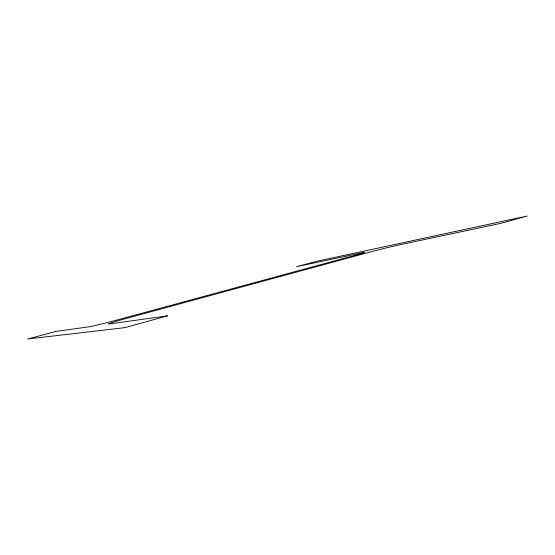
<?xml version="1.0" encoding="UTF-8"?>
<svg xmlns="http://www.w3.org/2000/svg" width="555" height="555" viewBox="0 0 555 555"><rect width="100%" height="100%" fill="white"/><g stroke="black" fill="none" stroke-linecap="round" stroke-linejoin="round"><path stroke-width="0.83" d="M167.437 315.85L125.062 327.61L27.75 338.987L55.805 331.446L89.084 326.798A24.267 0.722 -14.7 0 0 118.61 319.583L355.373 255.224A20.854 0.548 -14.2 0 0 360.854 253.045L296.523 266.705L316.988 261.204L527.25 216.013L501.137 223.256L398.754 244.998A22.63 0.631 -14.1 0 0 368.659 252.428L126.547 318.376A26.356 0.86 -14.7 0 0 109.446 323.953L167.437 315.85"/></g></svg>
